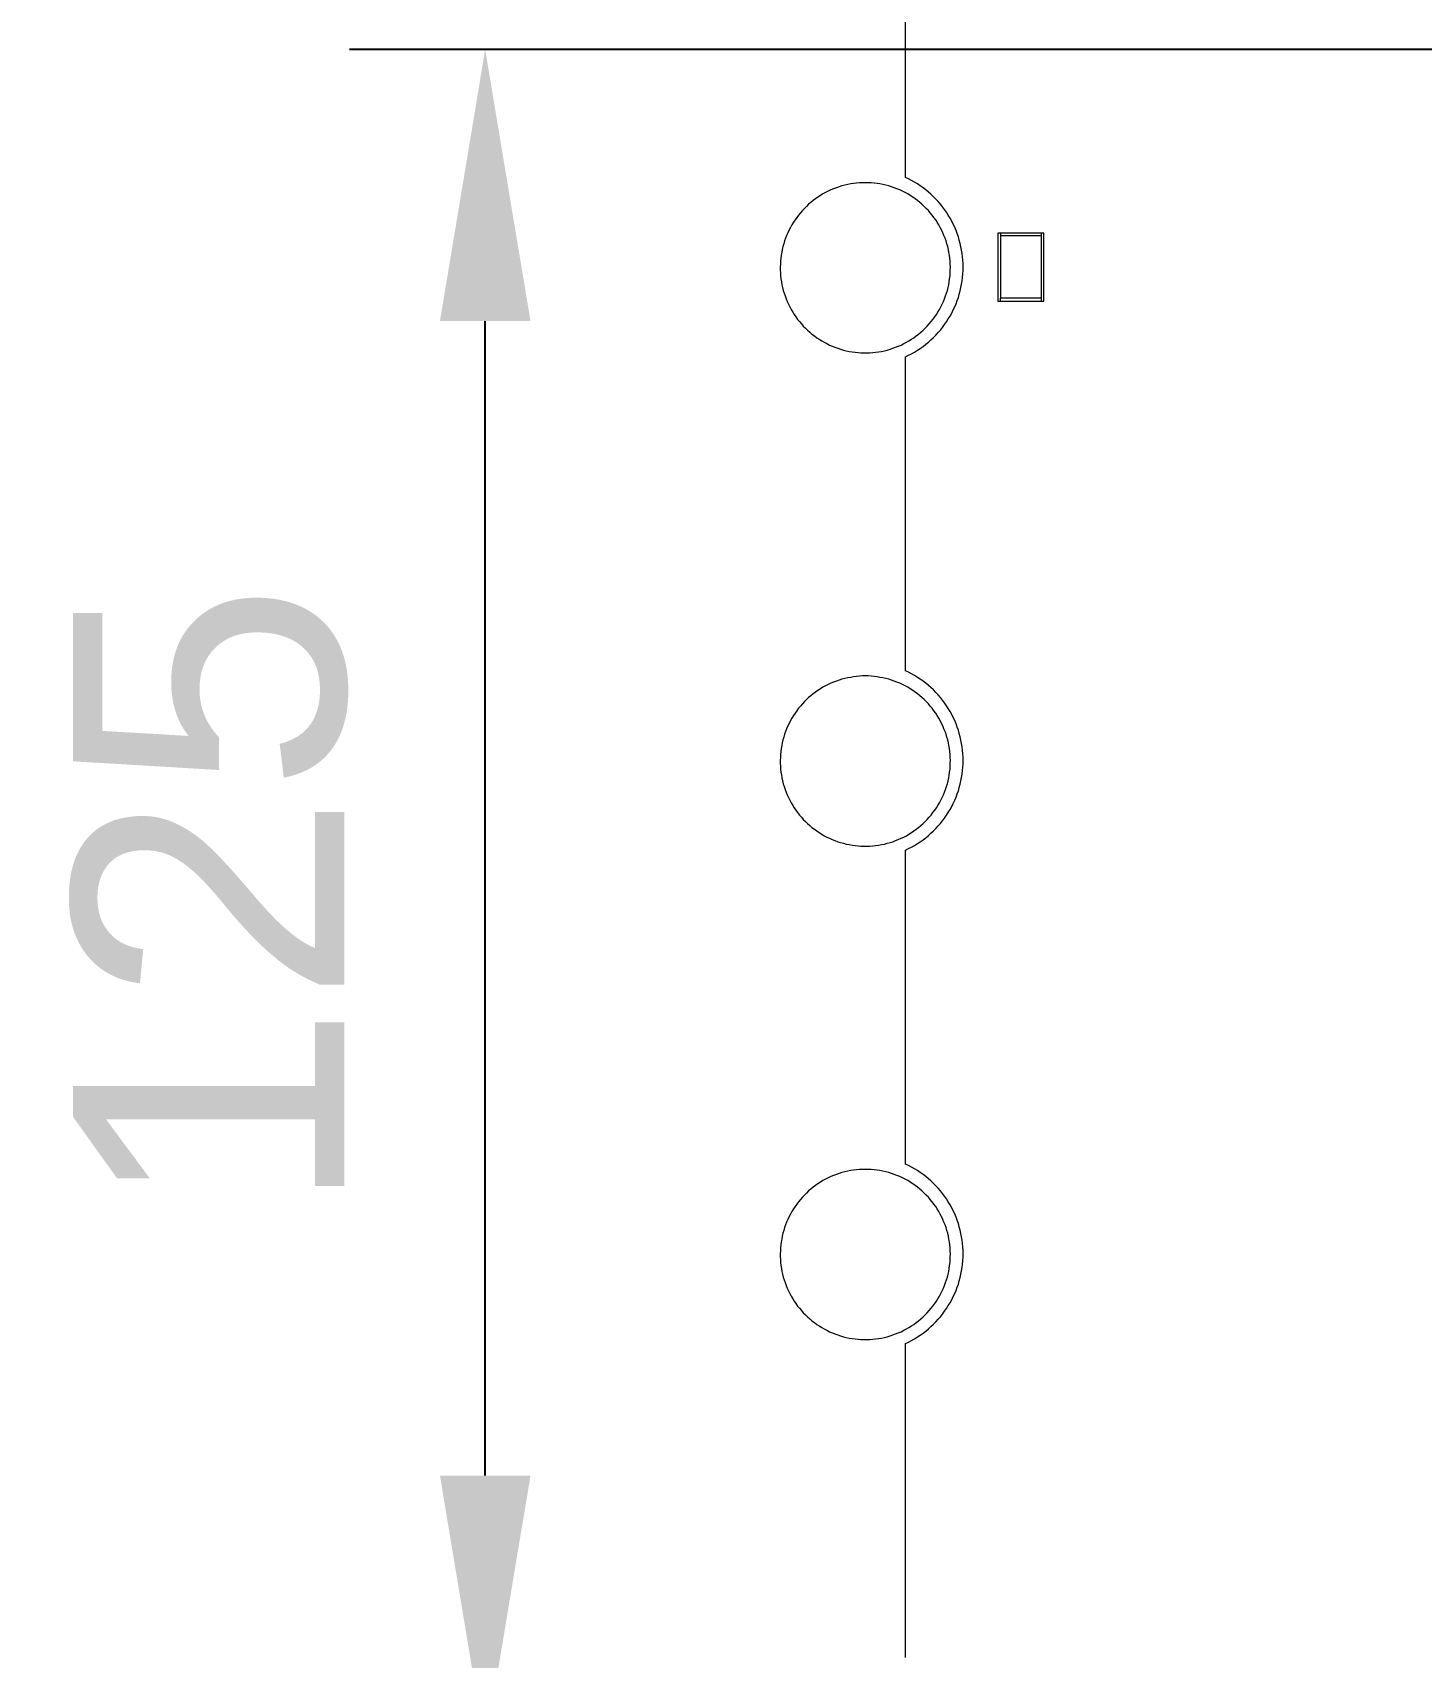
# Model space of a CAD drawing. Header units: millimetres. Extents: x 8434 to 10928, y 788 to 2545.
# Drawn here: x 9113.3 to 9215.6, y 1046.9 to 1166.5 of the extents above; entities that cross this region are included whole.
import ezdxf

# ---------------------------------------------------------------- set-up
doc = ezdxf.new("R2010")
doc.units = ezdxf.units.MM
doc.layers.add('ZANO_R', color=7, linetype='Continuous', lineweight=0)
doc.layers.add('ZANO_W', color=1, linetype='Continuous', lineweight=0)
doc.styles.get("Standard").update_dxf_attribs({"font": 'ARIALUNI.TTF'})
doc.dimstyles.new('pl i ang', dxfattribs={"dimtxt": 50, "dimasz": 50, "dimexe": 1.25, "dimexo": 0.625, "dimgap": 10, "dimtad": 1, "dimtoh": 1, "dimtxsty": 'Standard', "dimcen": 2.5, "dimclrd": 1, "dimclre": 1, "dimclrt": 1, "dimadec": 0, "dimazin": 0, "dimtfac": 1, "dimtmove": 0, "dimatfit": 3, "dimfxl": 1, "dimarcsym": 1})

# ---------------------------------------------------------------- blocks, each defined once
blk = doc.blocks.new('*D419')
at = {"layer": 'ZANO_W', "color": 1, "lineweight": -2}
for p, q in [((9357.57, 1165.28), (9136.62, 1165.28)), ((9146.62, 1060.28), (9146.62, 1145.28)), ((9232.57, 1040.28), (9136.62, 1040.28))]:
    blk.add_line(p, q, dxfattribs=at)
at = {"layer": 'ZANO_W', "color": 1}
for points in [[(9149.96, 1145.28), (9143.29, 1145.28), (9146.62, 1165.28)], [(9143.29, 1060.28), (9149.96, 1060.28), (9146.62, 1040.28)]]:
    blk.add_solid(points, dxfattribs=at)
at = {"layer": 'ZANO_W', "color": 1, "insert": (9126.4, 1102.78), "char_height": 20, "attachment_point": 5, "rotation": 90}
blk.add_mtext('125', dxfattribs=at)

msp = doc.modelspace()

# ---------------------------------------------------------------- linework, layer by layer
at = {"layer": 'ZANO_R'}
for p, q in [((9177.57, 1155.86), (9177.57, 1176.28)), ((9177.8, 1155.75), (9177.57, 1155.86)), ((9171.5, 1154.64), (9171.31, 1154.53)), ((9171.69, 1154.75), (9171.5, 1154.64)), ((9171.89, 1154.85), (9171.69, 1154.75)), ((9172.08, 1154.94), (9171.89, 1154.85)), ((9172.28, 1155.02), (9172.08, 1154.94)), ((9172.49, 1155.1), (9172.28, 1155.02)), ((9172.69, 1155.17), (9172.49, 1155.1)), ((9172.9, 1155.23), (9172.69, 1155.17)), ((9173.11, 1155.29), (9172.9, 1155.23)), ((9173.32, 1155.34), (9173.11, 1155.29)), ((9173.54, 1155.38), (9173.32, 1155.34)), ((9173.75, 1155.41), (9173.54, 1155.38)), ((9173.97, 1155.44), (9173.75, 1155.41)), ((9174.18, 1155.46), (9173.97, 1155.44)), ((9174.4, 1155.47), (9174.18, 1155.46)), ((9174.62, 1155.47), (9174.4, 1155.47)), ((9174.84, 1155.47), (9174.62, 1155.47)), ((9175.05, 1155.46), (9174.84, 1155.47)), ((9175.27, 1155.44), (9175.05, 1155.46)), ((9175.49, 1155.41), (9175.27, 1155.44)), ((9175.7, 1155.38), (9175.49, 1155.41)), ((9175.91, 1155.34), (9175.7, 1155.38)), ((9176.13, 1155.29), (9175.91, 1155.34)), ((9176.34, 1155.23), (9176.13, 1155.29)), ((9176.55, 1155.17), (9176.34, 1155.23)), ((9176.75, 1155.1), (9176.55, 1155.17)), ((9176.95, 1155.02), (9176.75, 1155.1)), ((9177.15, 1154.94), (9176.95, 1155.02)), ((9177.35, 1154.85), (9177.15, 1154.94)), ((9177.55, 1154.75), (9177.35, 1154.85)), ((9177.74, 1154.64), (9177.55, 1154.75)), ((9177.92, 1154.53), (9177.74, 1154.64)), ((9178.02, 1155.63), (9177.8, 1155.75)), ((9178.24, 1155.51), (9178.02, 1155.63)), ((9178.45, 1155.38), (9178.24, 1155.51)), ((9178.66, 1155.24), (9178.45, 1155.38)), ((9178.87, 1155.09), (9178.66, 1155.24)), ((9179.07, 1154.94), (9178.87, 1155.09)), ((9179.26, 1154.78), (9179.07, 1154.94)), ((9179.45, 1154.62), (9179.26, 1154.78)), ((9169.98, 1153.42), (9169.84, 1153.26)), ((9170.13, 1153.58), (9169.98, 1153.42)), ((9170.28, 1153.73), (9170.13, 1153.58)), ((9170.44, 1153.88), (9170.28, 1153.73)), ((9170.61, 1154.02), (9170.44, 1153.88)), ((9170.78, 1154.16), (9170.61, 1154.02)), ((9170.95, 1154.29), (9170.78, 1154.16)), ((9171.13, 1154.41), (9170.95, 1154.29)), ((9171.31, 1154.53), (9171.13, 1154.41)), ((9178.11, 1154.41), (9177.92, 1154.53)), ((9178.28, 1154.29), (9178.11, 1154.41)), ((9178.46, 1154.16), (9178.28, 1154.29)), ((9178.63, 1154.02), (9178.46, 1154.16)), ((9178.79, 1153.88), (9178.63, 1154.02)), ((9178.95, 1153.73), (9178.79, 1153.88)), ((9179.11, 1153.58), (9178.95, 1153.73)), ((9179.26, 1153.42), (9179.11, 1153.58)), ((9179.4, 1153.26), (9179.26, 1153.42)), ((9179.63, 1154.44), (9179.45, 1154.62)), ((9179.81, 1154.27), (9179.63, 1154.44)), ((9179.98, 1154.08), (9179.81, 1154.27)), ((9180.15, 1153.89), (9179.98, 1154.08)), ((9180.3, 1153.69), (9180.15, 1153.89)), ((9180.45, 1153.49), (9180.3, 1153.69)), ((9180.6, 1153.29), (9180.45, 1153.49)), ((9169.21, 1152.37), (9169.1, 1152.18)), ((9169.32, 1152.56), (9169.21, 1152.37)), ((9169.44, 1152.74), (9169.32, 1152.56)), ((9169.57, 1152.92), (9169.44, 1152.74)), ((9169.7, 1153.09), (9169.57, 1152.92)), ((9169.84, 1153.26), (9169.7, 1153.09)), ((9179.54, 1153.09), (9179.4, 1153.26)), ((9179.67, 1152.92), (9179.54, 1153.09)), ((9179.8, 1152.74), (9179.67, 1152.92)), ((9179.91, 1152.56), (9179.8, 1152.74)), ((9180.03, 1152.37), (9179.91, 1152.56)), ((9180.13, 1152.18), (9180.03, 1152.37)), ((9180.73, 1153.07), (9180.6, 1153.29)), ((9180.86, 1152.86), (9180.73, 1153.07)), ((9180.98, 1152.64), (9180.86, 1152.86)), ((9181.1, 1152.41), (9180.98, 1152.64)), ((9181.2, 1152.19), (9181.1, 1152.41)), ((9168.67, 1151.19), (9168.61, 1150.98)), ((9168.74, 1151.39), (9168.67, 1151.19)), ((9168.82, 1151.59), (9168.74, 1151.39)), ((9168.91, 1151.79), (9168.82, 1151.59)), ((9169, 1151.99), (9168.91, 1151.79)), ((9169.1, 1152.18), (9169, 1151.99)), ((9180.23, 1151.99), (9180.13, 1152.18)), ((9180.33, 1151.79), (9180.23, 1151.99)), ((9180.41, 1151.59), (9180.33, 1151.79)), ((9180.49, 1151.39), (9180.41, 1151.59)), ((9180.57, 1151.19), (9180.49, 1151.39)), ((9180.63, 1150.98), (9180.57, 1151.19)), ((9181.3, 1151.95), (9181.2, 1152.19)), ((9181.39, 1151.72), (9181.3, 1151.95)), ((9181.47, 1151.48), (9181.39, 1151.72)), ((9181.54, 1151.24), (9181.47, 1151.48)), ((9181.61, 1151), (9181.54, 1151.24)), ((9184.37, 1151.76), (9184.37, 1146.76)), ((9187.77, 1151.76), (9184.37, 1151.76)), ((9184.57, 1151.76), (9184.57, 1151.56)), ((9187.57, 1151.56), (9184.57, 1151.56)), ((9184.57, 1151.56), (9184.57, 1146.96)), ((9187.57, 1151.76), (9187.57, 1151.56)), ((9187.57, 1151.56), (9187.57, 1146.96)), ((9187.77, 1146.76), (9187.77, 1151.76)), ((9168.39, 1149.91), (9168.37, 1149.7)), ((9168.42, 1150.13), (9168.39, 1149.91)), ((9168.46, 1150.34), (9168.42, 1150.13)), ((9168.5, 1150.56), (9168.46, 1150.34)), ((9168.55, 1150.77), (9168.5, 1150.56)), ((9168.61, 1150.98), (9168.55, 1150.77)), ((9180.69, 1150.77), (9180.63, 1150.98)), ((9180.74, 1150.56), (9180.69, 1150.77)), ((9180.78, 1150.34), (9180.74, 1150.56)), ((9180.82, 1150.13), (9180.78, 1150.34)), ((9180.85, 1149.91), (9180.82, 1150.13)), ((9180.87, 1149.7), (9180.85, 1149.91)), ((9181.66, 1150.75), (9181.61, 1151)), ((9181.71, 1150.51), (9181.66, 1150.75)), ((9181.75, 1150.26), (9181.71, 1150.51)), ((9181.78, 1150.01), (9181.75, 1150.26)), ((9181.8, 1149.76), (9181.78, 1150.01)), ((9168.36, 1149.48), (9168.35, 1149.26)), ((9168.35, 1149.26), (9168.35, 1149.04)), ((9168.35, 1149.04), (9168.36, 1148.83)), ((9168.37, 1149.7), (9168.36, 1149.48)), ((9168.36, 1148.83), (9168.38, 1148.61)), ((9180.86, 1148.61), (9180.87, 1148.83)), ((9180.88, 1149.48), (9180.87, 1149.7)), ((9180.87, 1148.83), (9180.88, 1149.04)), ((9180.89, 1149.26), (9180.88, 1149.48)), ((9180.88, 1149.04), (9180.89, 1149.26)), ((9181.78, 1148.5), (9181.8, 1148.75)), ((9181.82, 1149.51), (9181.8, 1149.76)), ((9181.8, 1148.75), (9181.82, 1149)), ((9181.82, 1149.26), (9181.82, 1149.51)), ((9181.82, 1149), (9181.82, 1149.26)), ((9168.38, 1148.61), (9168.4, 1148.39)), ((9168.4, 1148.39), (9168.44, 1148.18)), ((9168.44, 1148.18), (9168.48, 1147.96)), ((9168.48, 1147.96), (9168.52, 1147.75)), ((9168.52, 1147.75), (9168.58, 1147.54)), ((9168.58, 1147.54), (9168.64, 1147.33)), ((9180.6, 1147.33), (9180.66, 1147.54)), ((9180.66, 1147.54), (9180.71, 1147.75)), ((9180.71, 1147.75), (9180.76, 1147.96)), ((9180.76, 1147.96), (9180.8, 1148.18)), ((9180.8, 1148.18), (9180.83, 1148.39)), ((9180.83, 1148.39), (9180.86, 1148.61)), ((9181.54, 1147.27), (9181.61, 1147.51)), ((9181.61, 1147.51), (9181.66, 1147.76)), ((9181.66, 1147.76), (9181.71, 1148.01)), ((9181.71, 1148.01), (9181.75, 1148.25)), ((9181.75, 1148.25), (9181.78, 1148.5)), ((9168.64, 1147.33), (9168.71, 1147.13)), ((9168.71, 1147.13), (9168.78, 1146.92)), ((9168.78, 1146.92), (9168.87, 1146.72)), ((9168.87, 1146.72), (9168.96, 1146.52)), ((9168.96, 1146.52), (9169.05, 1146.33)), ((9169.05, 1146.33), (9169.16, 1146.14)), ((9180.08, 1146.14), (9180.19, 1146.33)), ((9180.19, 1146.33), (9180.28, 1146.52)), ((9180.28, 1146.52), (9180.37, 1146.72)), ((9180.37, 1146.72), (9180.45, 1146.92)), ((9180.45, 1146.92), (9180.53, 1147.13)), ((9180.53, 1147.13), (9180.6, 1147.33)), ((9181.1, 1146.1), (9181.2, 1146.33)), ((9181.2, 1146.33), (9181.3, 1146.56)), ((9181.3, 1146.56), (9181.39, 1146.79)), ((9181.39, 1146.79), (9181.47, 1147.03)), ((9181.47, 1147.03), (9181.54, 1147.27)), ((9184.37, 1146.76), (9187.77, 1146.76)), ((9187.57, 1146.96), (9184.57, 1146.96)), ((9184.57, 1146.76), (9184.57, 1146.96)), ((9187.57, 1146.96), (9187.57, 1146.76)), ((9169.16, 1146.14), (9169.27, 1145.95)), ((9169.27, 1145.95), (9169.38, 1145.77)), ((9169.38, 1145.77), (9169.5, 1145.59)), ((9169.5, 1145.59), (9169.63, 1145.41)), ((9169.63, 1145.41), (9169.77, 1145.24)), ((9169.77, 1145.24), (9169.91, 1145.07)), ((9169.91, 1145.07), (9170.05, 1144.91)), ((9179.18, 1144.91), (9179.33, 1145.07)), ((9179.33, 1145.07), (9179.47, 1145.24)), ((9179.47, 1145.24), (9179.6, 1145.41)), ((9179.6, 1145.41), (9179.73, 1145.59)), ((9179.73, 1145.59), (9179.86, 1145.77)), ((9179.86, 1145.77), (9179.97, 1145.95)), ((9179.97, 1145.95), (9180.08, 1146.14)), ((9180.45, 1145.02), (9180.6, 1145.23)), ((9180.6, 1145.23), (9180.73, 1145.44)), ((9180.73, 1145.44), (9180.86, 1145.65)), ((9180.86, 1145.65), (9180.98, 1145.87)), ((9180.98, 1145.87), (9181.1, 1146.1)), ((9170.05, 1144.91), (9170.21, 1144.76)), ((9170.21, 1144.76), (9170.36, 1144.61)), ((9170.36, 1144.61), (9170.53, 1144.46)), ((9170.53, 1144.46), (9170.69, 1144.32)), ((9170.69, 1144.32), (9170.87, 1144.19)), ((9170.87, 1144.19), (9171.04, 1144.06)), ((9171.04, 1144.06), (9171.22, 1143.94)), ((9171.22, 1143.94), (9171.41, 1143.83)), ((9177.83, 1143.83), (9178.02, 1143.94)), ((9178.02, 1143.94), (9178.2, 1144.06)), ((9178.2, 1144.06), (9178.37, 1144.19)), ((9178.37, 1144.19), (9178.54, 1144.32)), ((9178.54, 1144.32), (9178.71, 1144.46)), ((9178.71, 1144.46), (9178.87, 1144.61)), ((9178.87, 1144.61), (9179.03, 1144.76)), ((9179.03, 1144.76), (9179.18, 1144.91)), ((9179.26, 1143.73), (9179.45, 1143.9)), ((9179.45, 1143.9), (9179.63, 1144.07)), ((9179.63, 1144.07), (9179.81, 1144.25)), ((9179.81, 1144.25), (9179.98, 1144.43)), ((9179.98, 1144.43), (9180.15, 1144.62)), ((9180.15, 1144.62), (9180.3, 1144.82)), ((9180.3, 1144.82), (9180.45, 1145.02)), ((9171.41, 1143.83), (9171.6, 1143.72)), ((9171.6, 1143.72), (9171.79, 1143.62)), ((9171.79, 1143.62), (9171.98, 1143.52)), ((9171.98, 1143.52), (9172.18, 1143.43)), ((9172.18, 1143.43), (9172.38, 1143.35)), ((9172.38, 1143.35), (9172.59, 1143.28)), ((9172.59, 1143.28), (9172.8, 1143.21)), ((9172.8, 1143.21), (9173.01, 1143.15)), ((9173.01, 1143.15), (9173.22, 1143.1)), ((9173.22, 1143.1), (9173.43, 1143.05)), ((9173.43, 1143.05), (9173.64, 1143.02)), ((9173.64, 1143.02), (9173.86, 1142.99)), ((9173.86, 1142.99), (9174.08, 1142.96)), ((9174.08, 1142.96), (9174.29, 1142.95)), ((9174.29, 1142.95), (9174.51, 1142.94)), ((9174.51, 1142.94), (9174.73, 1142.94)), ((9174.73, 1142.94), (9174.94, 1142.95)), ((9174.94, 1142.95), (9175.16, 1142.96)), ((9175.16, 1142.96), (9175.38, 1142.99)), ((9175.38, 1142.99), (9175.59, 1143.02)), ((9175.59, 1143.02), (9175.81, 1143.05)), ((9175.81, 1143.05), (9176.02, 1143.1)), ((9176.02, 1143.1), (9176.23, 1143.15)), ((9176.23, 1143.15), (9176.44, 1143.21)), ((9176.44, 1143.21), (9176.65, 1143.28)), ((9176.65, 1143.28), (9176.85, 1143.35)), ((9176.85, 1143.35), (9177.05, 1143.43)), ((9177.05, 1143.43), (9177.25, 1143.52)), ((9177.25, 1143.52), (9177.45, 1143.62)), ((9177.45, 1143.62), (9177.64, 1143.72)), ((9177.57, 1142.66), (9177.8, 1142.76)), ((9177.57, 1119.53), (9177.57, 1142.66)), ((9177.64, 1143.72), (9177.83, 1143.83)), ((9177.8, 1142.76), (9178.02, 1142.88)), ((9178.02, 1142.88), (9178.24, 1143)), ((9178.24, 1143), (9178.45, 1143.13)), ((9178.45, 1143.13), (9178.66, 1143.27)), ((9178.66, 1143.27), (9178.87, 1143.42)), ((9178.87, 1143.42), (9179.07, 1143.57)), ((9179.07, 1143.57), (9179.26, 1143.73)), ((9172.49, 1118.78), (9172.28, 1118.7)), ((9172.69, 1118.85), (9172.49, 1118.78)), ((9172.9, 1118.91), (9172.69, 1118.85)), ((9173.11, 1118.96), (9172.9, 1118.91)), ((9173.32, 1119.01), (9173.11, 1118.96)), ((9173.54, 1119.05), (9173.32, 1119.01)), ((9173.75, 1119.09), (9173.54, 1119.05)), ((9173.97, 1119.12), (9173.75, 1119.09)), ((9174.18, 1119.13), (9173.97, 1119.12)), ((9174.4, 1119.15), (9174.18, 1119.13)), ((9174.62, 1119.15), (9174.4, 1119.15)), ((9174.84, 1119.15), (9174.62, 1119.15)), ((9175.05, 1119.13), (9174.84, 1119.15)), ((9175.27, 1119.12), (9175.05, 1119.13)), ((9175.49, 1119.09), (9175.27, 1119.12)), ((9175.7, 1119.05), (9175.49, 1119.09)), ((9175.91, 1119.01), (9175.7, 1119.05)), ((9176.13, 1118.96), (9175.91, 1119.01)), ((9176.34, 1118.91), (9176.13, 1118.96)), ((9176.55, 1118.85), (9176.34, 1118.91)), ((9176.75, 1118.78), (9176.55, 1118.85)), ((9176.95, 1118.7), (9176.75, 1118.78)), ((9177.8, 1119.42), (9177.57, 1119.53)), ((9178.02, 1119.31), (9177.8, 1119.42)), ((9178.24, 1119.18), (9178.02, 1119.31)), ((9178.45, 1119.05), (9178.24, 1119.18)), ((9178.66, 1118.91), (9178.45, 1119.05)), ((9178.87, 1118.77), (9178.66, 1118.91)), ((9179.07, 1118.62), (9178.87, 1118.77)), ((9170.44, 1117.56), (9170.28, 1117.41)), ((9170.61, 1117.7), (9170.44, 1117.56)), ((9170.78, 1117.83), (9170.61, 1117.7)), ((9170.95, 1117.96), (9170.78, 1117.83)), ((9171.13, 1118.09), (9170.95, 1117.96)), ((9171.31, 1118.21), (9171.13, 1118.09)), ((9171.5, 1118.32), (9171.31, 1118.21)), ((9171.69, 1118.42), (9171.5, 1118.32)), ((9171.89, 1118.52), (9171.69, 1118.42)), ((9172.08, 1118.61), (9171.89, 1118.52)), ((9172.28, 1118.7), (9172.08, 1118.61)), ((9177.15, 1118.61), (9176.95, 1118.7)), ((9177.35, 1118.52), (9177.15, 1118.61)), ((9177.55, 1118.42), (9177.35, 1118.52)), ((9177.74, 1118.32), (9177.55, 1118.42)), ((9177.92, 1118.21), (9177.74, 1118.32)), ((9178.11, 1118.09), (9177.92, 1118.21)), ((9178.28, 1117.96), (9178.11, 1118.09)), ((9178.46, 1117.83), (9178.28, 1117.96)), ((9178.63, 1117.7), (9178.46, 1117.83)), ((9178.79, 1117.56), (9178.63, 1117.7)), ((9178.95, 1117.41), (9178.79, 1117.56)), ((9179.26, 1118.46), (9179.07, 1118.62)), ((9179.45, 1118.29), (9179.26, 1118.46)), ((9179.63, 1118.12), (9179.45, 1118.29)), ((9179.81, 1117.94), (9179.63, 1118.12)), ((9179.98, 1117.76), (9179.81, 1117.94)), ((9180.15, 1117.56), (9179.98, 1117.76)), ((9180.3, 1117.37), (9180.15, 1117.56)), ((9169.44, 1116.41), (9169.32, 1116.23)), ((9169.57, 1116.59), (9169.44, 1116.41)), ((9169.7, 1116.77), (9169.57, 1116.59)), ((9169.84, 1116.93), (9169.7, 1116.77)), ((9169.98, 1117.1), (9169.84, 1116.93)), ((9170.13, 1117.26), (9169.98, 1117.1)), ((9170.28, 1117.41), (9170.13, 1117.26)), ((9179.11, 1117.26), (9178.95, 1117.41)), ((9179.26, 1117.1), (9179.11, 1117.26)), ((9179.4, 1116.93), (9179.26, 1117.1)), ((9179.54, 1116.77), (9179.4, 1116.93)), ((9179.67, 1116.59), (9179.54, 1116.77)), ((9179.8, 1116.41), (9179.67, 1116.59)), ((9179.91, 1116.23), (9179.8, 1116.41)), ((9180.45, 1117.17), (9180.3, 1117.37)), ((9180.6, 1116.96), (9180.45, 1117.17)), ((9180.73, 1116.75), (9180.6, 1116.96)), ((9180.86, 1116.53), (9180.73, 1116.75)), ((9180.98, 1116.31), (9180.86, 1116.53)), ((9168.82, 1115.27), (9168.74, 1115.07)), ((9168.91, 1115.47), (9168.82, 1115.27)), ((9169, 1115.66), (9168.91, 1115.47)), ((9169.1, 1115.86), (9169, 1115.66)), ((9169.21, 1116.05), (9169.1, 1115.86)), ((9169.32, 1116.23), (9169.21, 1116.05)), ((9180.03, 1116.05), (9179.91, 1116.23)), ((9180.13, 1115.86), (9180.03, 1116.05)), ((9180.23, 1115.66), (9180.13, 1115.86)), ((9180.33, 1115.47), (9180.23, 1115.66)), ((9180.41, 1115.27), (9180.33, 1115.47)), ((9180.49, 1115.07), (9180.41, 1115.27)), ((9181.1, 1116.09), (9180.98, 1116.31)), ((9181.2, 1115.86), (9181.1, 1116.09)), ((9181.3, 1115.63), (9181.2, 1115.86)), ((9181.39, 1115.39), (9181.3, 1115.63)), ((9181.47, 1115.16), (9181.39, 1115.39)), ((9181.54, 1114.92), (9181.47, 1115.16)), ((9168.46, 1114.02), (9168.42, 1113.8)), ((9168.5, 1114.23), (9168.46, 1114.02)), ((9168.55, 1114.44), (9168.5, 1114.23)), ((9168.61, 1114.65), (9168.55, 1114.44)), ((9168.67, 1114.86), (9168.61, 1114.65)), ((9168.74, 1115.07), (9168.67, 1114.86)), ((9180.57, 1114.86), (9180.49, 1115.07)), ((9180.63, 1114.65), (9180.57, 1114.86)), ((9180.69, 1114.44), (9180.63, 1114.65)), ((9180.74, 1114.23), (9180.69, 1114.44)), ((9180.78, 1114.02), (9180.74, 1114.23)), ((9180.82, 1113.8), (9180.78, 1114.02)), ((9181.61, 1114.67), (9181.54, 1114.92)), ((9181.66, 1114.43), (9181.61, 1114.67)), ((9181.71, 1114.18), (9181.66, 1114.43)), ((9181.75, 1113.93), (9181.71, 1114.18)), ((9168.36, 1113.15), (9168.35, 1112.94)), ((9168.35, 1112.94), (9168.35, 1112.72)), ((9168.37, 1113.37), (9168.36, 1113.15)), ((9168.39, 1113.59), (9168.37, 1113.37)), ((9168.42, 1113.8), (9168.39, 1113.59)), ((9180.85, 1113.59), (9180.82, 1113.8)), ((9180.87, 1113.37), (9180.85, 1113.59)), ((9180.88, 1113.15), (9180.87, 1113.37)), ((9180.89, 1112.94), (9180.88, 1113.15)), ((9180.88, 1112.72), (9180.89, 1112.94)), ((9181.78, 1113.68), (9181.75, 1113.93)), ((9181.8, 1113.43), (9181.78, 1113.68)), ((9181.82, 1113.18), (9181.8, 1113.43)), ((9181.82, 1112.93), (9181.82, 1113.18)), ((9181.82, 1112.68), (9181.82, 1112.93)), ((9168.35, 1112.72), (9168.36, 1112.5)), ((9168.36, 1112.5), (9168.38, 1112.28)), ((9168.38, 1112.28), (9168.4, 1112.07)), ((9168.4, 1112.07), (9168.44, 1111.85)), ((9168.44, 1111.85), (9168.48, 1111.64)), ((9168.48, 1111.64), (9168.52, 1111.43)), ((9180.71, 1111.43), (9180.76, 1111.64)), ((9180.76, 1111.64), (9180.8, 1111.85)), ((9180.8, 1111.85), (9180.83, 1112.07)), ((9180.83, 1112.07), (9180.86, 1112.28)), ((9180.86, 1112.28), (9180.87, 1112.5)), ((9180.87, 1112.5), (9180.88, 1112.72)), ((9181.66, 1111.43), (9181.71, 1111.68)), ((9181.71, 1111.68), (9181.75, 1111.93)), ((9181.75, 1111.93), (9181.78, 1112.18)), ((9181.78, 1112.18), (9181.8, 1112.43)), ((9181.8, 1112.43), (9181.82, 1112.68)), ((9168.52, 1111.43), (9168.58, 1111.22)), ((9168.58, 1111.22), (9168.64, 1111.01)), ((9168.64, 1111.01), (9168.71, 1110.8)), ((9168.71, 1110.8), (9168.78, 1110.6)), ((9168.78, 1110.6), (9168.87, 1110.4)), ((9168.87, 1110.4), (9168.96, 1110.2)), ((9180.28, 1110.2), (9180.37, 1110.4)), ((9180.37, 1110.4), (9180.45, 1110.6)), ((9180.45, 1110.6), (9180.53, 1110.8)), ((9180.53, 1110.8), (9180.6, 1111.01)), ((9180.6, 1111.01), (9180.66, 1111.22)), ((9180.66, 1111.22), (9180.71, 1111.43)), ((9181.3, 1110.23), (9181.39, 1110.47)), ((9181.39, 1110.47), (9181.47, 1110.7)), ((9181.47, 1110.7), (9181.54, 1110.95)), ((9181.54, 1110.95), (9181.61, 1111.19)), ((9181.61, 1111.19), (9181.66, 1111.43)), ((9168.96, 1110.2), (9169.05, 1110)), ((9169.05, 1110), (9169.16, 1109.81)), ((9169.16, 1109.81), (9169.27, 1109.62)), ((9169.27, 1109.62), (9169.38, 1109.44)), ((9169.38, 1109.44), (9169.5, 1109.26)), ((9169.5, 1109.26), (9169.63, 1109.09)), ((9179.6, 1109.09), (9179.73, 1109.26)), ((9179.73, 1109.26), (9179.86, 1109.44)), ((9179.86, 1109.44), (9179.97, 1109.62)), ((9179.97, 1109.62), (9180.08, 1109.81)), ((9180.08, 1109.81), (9180.19, 1110)), ((9180.19, 1110), (9180.28, 1110.2)), ((9180.73, 1109.11), (9180.86, 1109.33)), ((9180.86, 1109.33), (9180.98, 1109.55)), ((9180.98, 1109.55), (9181.1, 1109.77)), ((9181.1, 1109.77), (9181.2, 1110)), ((9181.2, 1110), (9181.3, 1110.23)), ((9169.63, 1109.09), (9169.77, 1108.91)), ((9169.77, 1108.91), (9169.91, 1108.75)), ((9169.91, 1108.75), (9170.05, 1108.59)), ((9170.05, 1108.59), (9170.21, 1108.43)), ((9170.21, 1108.43), (9170.36, 1108.28)), ((9170.36, 1108.28), (9170.53, 1108.14)), ((9170.53, 1108.14), (9170.69, 1108)), ((9170.69, 1108), (9170.87, 1107.86)), ((9178.37, 1107.86), (9178.54, 1108)), ((9178.54, 1108), (9178.71, 1108.14)), ((9178.71, 1108.14), (9178.87, 1108.28)), ((9178.87, 1108.28), (9179.03, 1108.43)), ((9179.03, 1108.43), (9179.18, 1108.59)), ((9179.18, 1108.59), (9179.33, 1108.75)), ((9179.33, 1108.75), (9179.47, 1108.91)), ((9179.47, 1108.91), (9179.6, 1109.09)), ((9179.81, 1107.92), (9179.98, 1108.11)), ((9179.98, 1108.11), (9180.15, 1108.3)), ((9180.15, 1108.3), (9180.3, 1108.49)), ((9180.3, 1108.49), (9180.45, 1108.69)), ((9180.45, 1108.69), (9180.6, 1108.9)), ((9180.6, 1108.9), (9180.73, 1109.11)), ((9170.87, 1107.86), (9171.04, 1107.74)), ((9171.04, 1107.74), (9171.22, 1107.62)), ((9171.22, 1107.62), (9171.41, 1107.5)), ((9171.41, 1107.5), (9171.6, 1107.39)), ((9171.6, 1107.39), (9171.79, 1107.29)), ((9171.79, 1107.29), (9171.98, 1107.2)), ((9171.98, 1107.2), (9172.18, 1107.11)), ((9172.18, 1107.11), (9172.38, 1107.03)), ((9172.38, 1107.03), (9172.59, 1106.95)), ((9172.59, 1106.95), (9172.8, 1106.89)), ((9172.8, 1106.89), (9173.01, 1106.83)), ((9173.01, 1106.83), (9173.22, 1106.77)), ((9173.22, 1106.77), (9173.43, 1106.73)), ((9175.81, 1106.73), (9176.02, 1106.77)), ((9176.02, 1106.77), (9176.23, 1106.83)), ((9176.23, 1106.83), (9176.44, 1106.89)), ((9176.44, 1106.89), (9176.65, 1106.95)), ((9176.65, 1106.95), (9176.85, 1107.03)), ((9176.85, 1107.03), (9177.05, 1107.11)), ((9177.05, 1107.11), (9177.25, 1107.2)), ((9177.25, 1107.2), (9177.45, 1107.29)), ((9177.45, 1107.29), (9177.64, 1107.39)), ((9177.64, 1107.39), (9177.83, 1107.5)), ((9177.83, 1107.5), (9178.02, 1107.62)), ((9178.02, 1107.62), (9178.2, 1107.74)), ((9178.2, 1107.74), (9178.37, 1107.86)), ((9178.24, 1106.68), (9178.45, 1106.81)), ((9178.45, 1106.81), (9178.66, 1106.95)), ((9178.66, 1106.95), (9178.87, 1107.09)), ((9178.87, 1107.09), (9179.07, 1107.24)), ((9179.07, 1107.24), (9179.26, 1107.4)), ((9179.26, 1107.4), (9179.45, 1107.57)), ((9179.45, 1107.57), (9179.63, 1107.74)), ((9179.63, 1107.74), (9179.81, 1107.92)), ((9173.43, 1106.73), (9173.64, 1106.69)), ((9173.64, 1106.69), (9173.86, 1106.66)), ((9173.86, 1106.66), (9174.08, 1106.64)), ((9174.08, 1106.64), (9174.29, 1106.62)), ((9174.29, 1106.62), (9174.51, 1106.62)), ((9174.51, 1106.62), (9174.73, 1106.62)), ((9174.73, 1106.62), (9174.94, 1106.62)), ((9174.94, 1106.62), (9175.16, 1106.64)), ((9175.16, 1106.64), (9175.38, 1106.66)), ((9175.38, 1106.66), (9175.59, 1106.69)), ((9175.59, 1106.69), (9175.81, 1106.73)), ((9177.57, 1106.33), (9177.8, 1106.44)), ((9177.57, 1083.21), (9177.57, 1106.33)), ((9177.8, 1106.44), (9178.02, 1106.55)), ((9178.02, 1106.55), (9178.24, 1106.68)), ((9177.8, 1083.1), (9177.57, 1083.21)), ((9178.02, 1082.98), (9177.8, 1083.1)), ((9178.24, 1082.86), (9178.02, 1082.98)), ((9178.45, 1082.73), (9178.24, 1082.86)), ((9170.95, 1081.64), (9170.78, 1081.51)), ((9171.13, 1081.76), (9170.95, 1081.64)), ((9171.31, 1081.88), (9171.13, 1081.76)), ((9171.5, 1081.99), (9171.31, 1081.88)), ((9171.69, 1082.1), (9171.5, 1081.99)), ((9171.89, 1082.2), (9171.69, 1082.1)), ((9172.08, 1082.29), (9171.89, 1082.2)), ((9172.28, 1082.37), (9172.08, 1082.29)), ((9172.49, 1082.45), (9172.28, 1082.37)), ((9172.69, 1082.52), (9172.49, 1082.45)), ((9172.9, 1082.58), (9172.69, 1082.52)), ((9173.11, 1082.64), (9172.9, 1082.58)), ((9173.32, 1082.69), (9173.11, 1082.64)), ((9173.54, 1082.73), (9173.32, 1082.69)), ((9173.75, 1082.76), (9173.54, 1082.73)), ((9173.97, 1082.79), (9173.75, 1082.76)), ((9174.18, 1082.81), (9173.97, 1082.79)), ((9174.4, 1082.82), (9174.18, 1082.81)), ((9174.62, 1082.82), (9174.4, 1082.82)), ((9174.84, 1082.82), (9174.62, 1082.82)), ((9175.05, 1082.81), (9174.84, 1082.82)), ((9175.27, 1082.79), (9175.05, 1082.81)), ((9175.49, 1082.76), (9175.27, 1082.79)), ((9175.7, 1082.73), (9175.49, 1082.76)), ((9175.91, 1082.69), (9175.7, 1082.73)), ((9176.13, 1082.64), (9175.91, 1082.69)), ((9176.34, 1082.58), (9176.13, 1082.64)), ((9176.55, 1082.52), (9176.34, 1082.58)), ((9176.75, 1082.45), (9176.55, 1082.52)), ((9176.95, 1082.37), (9176.75, 1082.45)), ((9177.15, 1082.29), (9176.95, 1082.37)), ((9177.35, 1082.2), (9177.15, 1082.29)), ((9177.55, 1082.1), (9177.35, 1082.2)), ((9177.74, 1081.99), (9177.55, 1082.1)), ((9177.92, 1081.88), (9177.74, 1081.99)), ((9178.11, 1081.76), (9177.92, 1081.88)), ((9178.28, 1081.64), (9178.11, 1081.76)), ((9178.46, 1081.51), (9178.28, 1081.64)), ((9178.66, 1082.59), (9178.45, 1082.73)), ((9178.87, 1082.44), (9178.66, 1082.59)), ((9179.07, 1082.29), (9178.87, 1082.44)), ((9179.26, 1082.13), (9179.07, 1082.29)), ((9179.45, 1081.97), (9179.26, 1082.13)), ((9179.63, 1081.79), (9179.45, 1081.97)), ((9179.81, 1081.61), (9179.63, 1081.79)), ((9169.7, 1080.44), (9169.57, 1080.27)), ((9169.84, 1080.61), (9169.7, 1080.44)), ((9169.98, 1080.77), (9169.84, 1080.61)), ((9170.13, 1080.93), (9169.98, 1080.77)), ((9170.28, 1081.08), (9170.13, 1080.93)), ((9170.44, 1081.23), (9170.28, 1081.08)), ((9170.61, 1081.37), (9170.44, 1081.23)), ((9170.78, 1081.51), (9170.61, 1081.37)), ((9178.63, 1081.37), (9178.46, 1081.51)), ((9178.79, 1081.23), (9178.63, 1081.37)), ((9178.95, 1081.08), (9178.79, 1081.23)), ((9179.11, 1080.93), (9178.95, 1081.08)), ((9179.26, 1080.77), (9179.11, 1080.93)), ((9179.4, 1080.61), (9179.26, 1080.77)), ((9179.54, 1080.44), (9179.4, 1080.61)), ((9179.67, 1080.27), (9179.54, 1080.44)), ((9179.98, 1081.43), (9179.81, 1081.61)), ((9180.15, 1081.24), (9179.98, 1081.43)), ((9180.3, 1081.04), (9180.15, 1081.24)), ((9180.45, 1080.84), (9180.3, 1081.04)), ((9180.6, 1080.64), (9180.45, 1080.84)), ((9180.73, 1080.42), (9180.6, 1080.64)), ((9169, 1079.34), (9168.91, 1079.14)), ((9169.1, 1079.53), (9169, 1079.34)), ((9169.21, 1079.72), (9169.1, 1079.53)), ((9169.32, 1079.91), (9169.21, 1079.72)), ((9169.44, 1080.09), (9169.32, 1079.91)), ((9169.57, 1080.27), (9169.44, 1080.09)), ((9179.8, 1080.09), (9179.67, 1080.27)), ((9179.91, 1079.91), (9179.8, 1080.09)), ((9180.03, 1079.72), (9179.91, 1079.91)), ((9180.13, 1079.53), (9180.03, 1079.72)), ((9180.23, 1079.34), (9180.13, 1079.53)), ((9180.33, 1079.14), (9180.23, 1079.34)), ((9180.86, 1080.21), (9180.73, 1080.42)), ((9180.98, 1079.99), (9180.86, 1080.21)), ((9181.1, 1079.76), (9180.98, 1079.99)), ((9181.2, 1079.54), (9181.1, 1079.76)), ((9181.3, 1079.3), (9181.2, 1079.54)), ((9181.39, 1079.07), (9181.3, 1079.3)), ((9168.55, 1078.12), (9168.5, 1077.91)), ((9168.61, 1078.33), (9168.55, 1078.12)), ((9168.67, 1078.53), (9168.61, 1078.33)), ((9168.74, 1078.74), (9168.67, 1078.53)), ((9168.82, 1078.94), (9168.74, 1078.74)), ((9168.91, 1079.14), (9168.82, 1078.94)), ((9180.41, 1078.94), (9180.33, 1079.14)), ((9180.49, 1078.74), (9180.41, 1078.94)), ((9180.57, 1078.53), (9180.49, 1078.74)), ((9180.63, 1078.33), (9180.57, 1078.53)), ((9180.69, 1078.12), (9180.63, 1078.33)), ((9180.74, 1077.91), (9180.69, 1078.12)), ((9181.47, 1078.83), (9181.39, 1079.07)), ((9181.54, 1078.59), (9181.47, 1078.83)), ((9181.61, 1078.35), (9181.54, 1078.59)), ((9181.66, 1078.1), (9181.61, 1078.35)), ((9181.71, 1077.86), (9181.66, 1078.1)), ((9168.37, 1077.05), (9168.36, 1076.83)), ((9168.39, 1077.26), (9168.37, 1077.05)), ((9168.42, 1077.48), (9168.39, 1077.26)), ((9168.46, 1077.69), (9168.42, 1077.48)), ((9168.5, 1077.91), (9168.46, 1077.69)), ((9180.78, 1077.69), (9180.74, 1077.91)), ((9180.82, 1077.48), (9180.78, 1077.69)), ((9180.85, 1077.26), (9180.82, 1077.48)), ((9180.87, 1077.05), (9180.85, 1077.26)), ((9180.88, 1076.83), (9180.87, 1077.05)), ((9181.75, 1077.61), (9181.71, 1077.86)), ((9181.78, 1077.36), (9181.75, 1077.61)), ((9181.8, 1077.11), (9181.78, 1077.36)), ((9181.82, 1076.86), (9181.8, 1077.11)), ((9181.82, 1076.61), (9181.82, 1076.86)), ((9168.36, 1076.83), (9168.35, 1076.61)), ((9168.35, 1076.61), (9168.35, 1076.39)), ((9168.35, 1076.39), (9168.36, 1076.18)), ((9168.36, 1076.18), (9168.38, 1075.96)), ((9168.38, 1075.96), (9168.4, 1075.74)), ((9168.4, 1075.74), (9168.44, 1075.53)), ((9180.8, 1075.53), (9180.83, 1075.74)), ((9180.83, 1075.74), (9180.86, 1075.96)), ((9180.86, 1075.96), (9180.87, 1076.18)), ((9180.87, 1076.18), (9180.88, 1076.39)), ((9180.89, 1076.61), (9180.88, 1076.83)), ((9180.88, 1076.39), (9180.89, 1076.61)), ((9181.75, 1075.6), (9181.78, 1075.85)), ((9181.78, 1075.85), (9181.8, 1076.1)), ((9181.8, 1076.1), (9181.82, 1076.35)), ((9181.82, 1076.35), (9181.82, 1076.61)), ((9168.44, 1075.53), (9168.48, 1075.31)), ((9168.48, 1075.31), (9168.52, 1075.1)), ((9168.52, 1075.1), (9168.58, 1074.89)), ((9168.58, 1074.89), (9168.64, 1074.68)), ((9168.64, 1074.68), (9168.71, 1074.48)), ((9168.71, 1074.48), (9168.78, 1074.27)), ((9180.45, 1074.27), (9180.53, 1074.48)), ((9180.53, 1074.48), (9180.6, 1074.68)), ((9180.6, 1074.68), (9180.66, 1074.89)), ((9180.66, 1074.89), (9180.71, 1075.1)), ((9180.71, 1075.1), (9180.76, 1075.31)), ((9180.76, 1075.31), (9180.8, 1075.53)), ((9181.47, 1074.38), (9181.54, 1074.62)), ((9181.54, 1074.62), (9181.61, 1074.86)), ((9181.61, 1074.86), (9181.66, 1075.11)), ((9181.66, 1075.11), (9181.71, 1075.35)), ((9181.71, 1075.35), (9181.75, 1075.6)), ((9168.78, 1074.27), (9168.87, 1074.07)), ((9168.87, 1074.07), (9168.96, 1073.87)), ((9168.96, 1073.87), (9169.05, 1073.68)), ((9169.05, 1073.68), (9169.16, 1073.49)), ((9169.16, 1073.49), (9169.27, 1073.3)), ((9169.27, 1073.3), (9169.38, 1073.11)), ((9179.86, 1073.11), (9179.97, 1073.3)), ((9179.97, 1073.3), (9180.08, 1073.49)), ((9180.08, 1073.49), (9180.19, 1073.68)), ((9180.19, 1073.68), (9180.28, 1073.87)), ((9180.28, 1073.87), (9180.37, 1074.07)), ((9180.37, 1074.07), (9180.45, 1074.27)), ((9180.98, 1073.22), (9181.1, 1073.45)), ((9181.1, 1073.45), (9181.2, 1073.68)), ((9181.2, 1073.68), (9181.3, 1073.91)), ((9181.3, 1073.91), (9181.39, 1074.14)), ((9181.39, 1074.14), (9181.47, 1074.38)), ((9169.38, 1073.11), (9169.5, 1072.94)), ((9169.5, 1072.94), (9169.63, 1072.76)), ((9169.63, 1072.76), (9169.77, 1072.59)), ((9169.77, 1072.59), (9169.91, 1072.42)), ((9169.91, 1072.42), (9170.05, 1072.26)), ((9170.05, 1072.26), (9170.21, 1072.11)), ((9170.21, 1072.11), (9170.36, 1071.96)), ((9178.87, 1071.96), (9179.03, 1072.11)), ((9179.03, 1072.11), (9179.18, 1072.26)), ((9179.18, 1072.26), (9179.33, 1072.42)), ((9179.33, 1072.42), (9179.47, 1072.59)), ((9179.47, 1072.59), (9179.6, 1072.76)), ((9179.6, 1072.76), (9179.73, 1072.94)), ((9179.73, 1072.94), (9179.86, 1073.11)), ((9180.15, 1071.97), (9180.3, 1072.17)), ((9180.3, 1072.17), (9180.45, 1072.37)), ((9180.45, 1072.37), (9180.6, 1072.58)), ((9180.6, 1072.58), (9180.73, 1072.79)), ((9180.73, 1072.79), (9180.86, 1073)), ((9180.86, 1073), (9180.98, 1073.22)), ((9170.36, 1071.96), (9170.53, 1071.81)), ((9170.53, 1071.81), (9170.69, 1071.67)), ((9170.69, 1071.67), (9170.87, 1071.54)), ((9170.87, 1071.54), (9171.04, 1071.41)), ((9171.04, 1071.41), (9171.22, 1071.29)), ((9171.22, 1071.29), (9171.41, 1071.18)), ((9171.41, 1071.18), (9171.6, 1071.07)), ((9171.6, 1071.07), (9171.79, 1070.97)), ((9171.79, 1070.97), (9171.98, 1070.87)), ((9171.98, 1070.87), (9172.18, 1070.78)), ((9177.05, 1070.78), (9177.25, 1070.87)), ((9177.25, 1070.87), (9177.45, 1070.97)), ((9177.45, 1070.97), (9177.64, 1071.07)), ((9177.64, 1071.07), (9177.83, 1071.18)), ((9177.83, 1071.18), (9178.02, 1071.29)), ((9178.02, 1071.29), (9178.2, 1071.41)), ((9178.2, 1071.41), (9178.37, 1071.54)), ((9178.37, 1071.54), (9178.54, 1071.67)), ((9178.54, 1071.67), (9178.71, 1071.81)), ((9178.71, 1071.81), (9178.87, 1071.96)), ((9178.87, 1070.77), (9179.07, 1070.92)), ((9179.07, 1070.92), (9179.26, 1071.08)), ((9179.26, 1071.08), (9179.45, 1071.24)), ((9179.45, 1071.24), (9179.63, 1071.42)), ((9179.63, 1071.42), (9179.81, 1071.6)), ((9179.81, 1071.6), (9179.98, 1071.78)), ((9179.98, 1071.78), (9180.15, 1071.97)), ((9172.18, 1070.78), (9172.38, 1070.7)), ((9172.38, 1070.7), (9172.59, 1070.63)), ((9172.59, 1070.63), (9172.8, 1070.56)), ((9172.8, 1070.56), (9173.01, 1070.5)), ((9173.01, 1070.5), (9173.22, 1070.45)), ((9173.22, 1070.45), (9173.43, 1070.4)), ((9173.43, 1070.4), (9173.64, 1070.37)), ((9173.64, 1070.37), (9173.86, 1070.34)), ((9173.86, 1070.34), (9174.08, 1070.31)), ((9174.08, 1070.31), (9174.29, 1070.3)), ((9174.29, 1070.3), (9174.51, 1070.29)), ((9174.51, 1070.29), (9174.73, 1070.29)), ((9174.73, 1070.29), (9174.94, 1070.3)), ((9174.94, 1070.3), (9175.16, 1070.31)), ((9175.16, 1070.31), (9175.38, 1070.34)), ((9175.38, 1070.34), (9175.59, 1070.37)), ((9175.59, 1070.37), (9175.81, 1070.4)), ((9175.81, 1070.4), (9176.02, 1070.45)), ((9176.02, 1070.45), (9176.23, 1070.5)), ((9176.23, 1070.5), (9176.44, 1070.56)), ((9176.44, 1070.56), (9176.65, 1070.63)), ((9176.65, 1070.63), (9176.85, 1070.7)), ((9176.85, 1070.7), (9177.05, 1070.78)), ((9177.57, 1070.01), (9177.8, 1070.11)), ((9177.57, 1046.88), (9177.57, 1070.01)), ((9177.8, 1070.11), (9178.02, 1070.23)), ((9178.02, 1070.23), (9178.24, 1070.35)), ((9178.24, 1070.35), (9178.45, 1070.48)), ((9178.45, 1070.48), (9178.66, 1070.62)), ((9178.66, 1070.62), (9178.87, 1070.77))]:
    msp.add_line(p, q, dxfattribs=at)

# ---------------------------------------------------------------- dimensions: what is measured, and where the dimension line sits
at = {"layer": 'ZANO_W'}
dim = msp.add_linear_dim(base=(9146.62, 1165.28), p1=(9242.57, 1040.28), p2=(9367.57, 1165.28), angle=90, dimstyle='pl i ang', override={"dimtxt": 20, "dimasz": 20, "dimexe": 10, "dimexo": 10, "dimtoh": 0, "dimdec": 0, "dimtdec": 0, "dimtmove": 1}, dxfattribs=at)
dim.commit()
dim.dimension.update_dxf_attribs({"geometry": '*D419', "text_midpoint": (9126.4, 1102.78)})

doc.saveas('drawing.dxf')
